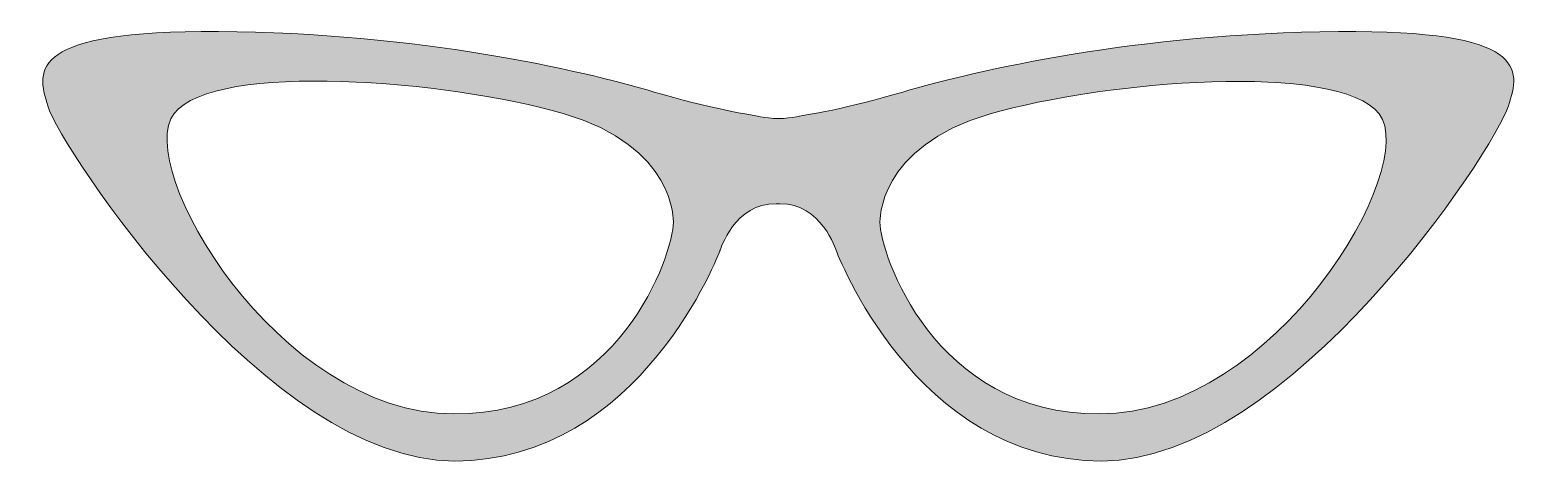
# Model space of a CAD drawing. Header units: inches. Extents: x 9 to 791, y -288 to -63.
import ezdxf

# ---------------------------------------------------------------- set-up
doc = ezdxf.new("R2010")
doc.units = ezdxf.units.IN
doc.header["$MEASUREMENT"] = 0
doc.layers.add('Layer 1', color=7, linetype='Continuous')

msp = doc.modelspace()

# ---------------------------------------------------------------- hatches: boundary and pattern name
at = {"layer": 'Layer 1', "true_color": 0xffffff}
h = msp.add_hatch(color=7, dxfattribs=at)
h.dxf.hatch_style = 2
edge = h.paths.add_edge_path()
edge.add_spline(control_points=[(692.67, -64.03), (587.67, -64.88), (503.84, -84.14), (464.89, -95.57), (436.73, -104.04), (414.93, -107.64), (405.19, -109.12), (401.8, -109.54), (398.2, -109.54), (394.82, -109.12), (385.08, -107.64), (363.27, -103.83), (335.12, -95.57), (296.38, -84.14), (212.34, -64.67), (107.34, -64.03), (8.9, -63.39), (12.07, -83.51), (18.21, -102.77), (25.62, -125.84), (133.16, -288.21), (230.75, -288.21), (328.34, -288.21), (369.41, -178.34), (369.41, -178.34), (369.41, -178.34), (377.25, -153.15), (398.84, -154), (399.26, -154), (400.53, -154), (400.74, -154), (422.34, -153.36), (430.17, -178.34), (430.17, -178.34), (430.17, -178.34), (471.03, -288.21), (568.83, -288.21), (666.63, -288.21), (774.17, -125.84), (781.37, -102.77), (787.93, -83.51), (791.11, -63.18), (692.67, -64.03)], knot_values=[0, 0, 0, 0, 1, 1, 1, 2, 2, 2, 3, 3, 3, 4, 4, 4, 5, 5, 5, 6, 6, 6, 7, 7, 7, 8, 8, 8, 9, 9, 9, 10, 10, 10, 11, 11, 11, 12, 12, 12, 13, 13, 13, 14, 14, 14, 14], degree=3, periodic=1)
edge = h.paths.add_edge_path()
edge.add_spline(control_points=[(345.07, -163.53), (345.07, -179.61), (317.12, -263.87), (230.33, -263.66), (138.03, -263.45), (62.67, -134.31), (84.26, -106.79), (105.85, -79.27), (228.21, -89.65), (287.49, -106.79), (346.76, -123.94), (345.07, -163.53), (345.07, -163.53)], knot_values=[0, 0, 0, 0, 1, 1, 1, 2, 2, 2, 3, 3, 3, 4, 4, 4, 4], degree=3, periodic=1)
edge = h.paths.add_edge_path()
edge.add_spline(control_points=[(567.77, -263.66), (480.98, -263.87), (453.03, -179.61), (453.03, -163.53), (453.03, -163.53), (451.34, -124.15), (510.61, -107), (569.89, -89.86), (692.25, -79.48), (713.84, -107), (735.22, -134.31), (660.07, -263.45), (567.77, -263.66)], knot_values=[0, 0, 0, 0, 1, 1, 1, 2, 2, 2, 3, 3, 3, 4, 4, 4, 4], degree=3, periodic=1)

# ---------------------------------------------------------------- linework, layer by layer
at = {"layer": 'Layer 1', "lineweight": 0}
for points, knots in [([(692.67, -64.03), (587.67, -64.88), (503.84, -84.14), (464.89, -95.57), (436.73, -104.04), (414.93, -107.64), (405.19, -109.12), (401.8, -109.54), (398.2, -109.54), (394.82, -109.12), (385.08, -107.64), (363.27, -103.83), (335.12, -95.57), (296.38, -84.14), (212.34, -64.67), (107.34, -64.03), (8.9, -63.39), (12.07, -83.51), (18.21, -102.77), (25.62, -125.84), (133.16, -288.21), (230.75, -288.21), (328.34, -288.21), (369.41, -178.34), (369.41, -178.34), (369.41, -178.34), (377.25, -153.15), (398.84, -154), (399.26, -154), (400.53, -154), (400.74, -154), (422.34, -153.36), (430.17, -178.34), (430.17, -178.34), (430.17, -178.34), (471.03, -288.21), (568.83, -288.21), (666.63, -288.21), (774.17, -125.84), (781.37, -102.77), (787.93, -83.51), (791.11, -63.18), (692.67, -64.03)], [0, 0, 0, 0, 1, 1, 1, 2, 2, 2, 3, 3, 3, 4, 4, 4, 5, 5, 5, 6, 6, 6, 7, 7, 7, 8, 8, 8, 9, 9, 9, 10, 10, 10, 11, 11, 11, 12, 12, 12, 13, 13, 13, 14, 14, 14, 14]), ([(345.07, -163.53), (345.07, -179.61), (317.12, -263.87), (230.33, -263.66), (138.03, -263.45), (62.67, -134.31), (84.26, -106.79), (105.85, -79.27), (228.21, -89.65), (287.49, -106.79), (346.76, -123.94), (345.07, -163.53), (345.07, -163.53)], [0, 0, 0, 0, 1, 1, 1, 2, 2, 2, 3, 3, 3, 4, 4, 4, 4]), ([(567.77, -263.66), (480.98, -263.87), (453.03, -179.61), (453.03, -163.53), (453.03, -163.53), (451.34, -124.15), (510.61, -107), (569.89, -89.86), (692.25, -79.48), (713.84, -107), (735.22, -134.31), (660.07, -263.45), (567.77, -263.66)], [0, 0, 0, 0, 1, 1, 1, 2, 2, 2, 3, 3, 3, 4, 4, 4, 4])]:
    msp.add_open_spline(points, degree=3, knots=knots, dxfattribs=at)

doc.saveas('drawing.dxf')
